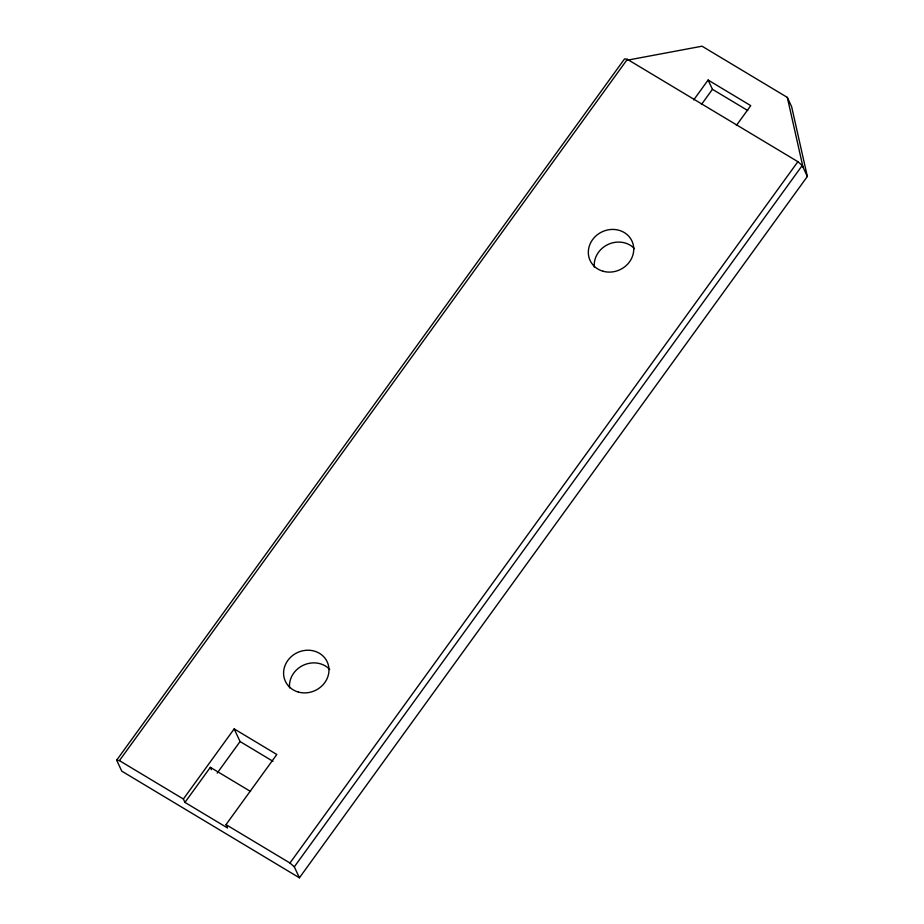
<?xml version="1.0" encoding="UTF-8"?>
<svg xmlns="http://www.w3.org/2000/svg" width="924" height="924" viewBox="0 0 924 924"><rect width="100%" height="100%" fill="white"/><g stroke="black" fill="none" stroke-linecap="round" stroke-linejoin="round"><path stroke-width="1.39" d="M116.655 760.186L624.578 58.859L627.35 59.309L797.886 161.688L802.228 165.512L807.345 176.484L299.422 877.8L121.772 771.147L116.655 760.186L119.427 760.625L183.379 799.029L184.95 802.402L227.581 827.996L226.01 824.624L276.807 754.492L234.165 728.897L183.379 799.029M119.427 760.625L627.35 59.309M184.95 802.402L210.349 767.336L250.543 791.464M693.716 99.907L708.107 80.041L750.75 105.636L736.359 125.502M217.209 773.099L240.067 741.545L234.165 728.897M701.431 104.516L712.439 89.316L708.107 80.041M299.422 877.8L294.306 866.839L289.963 863.016L797.886 161.688M294.306 866.839L802.228 165.512M626.761 60.291L702.032 46.2L787.306 97.39L791.625 106.676L807.345 176.484M712.439 89.316L747.759 110.522M240.067 741.545L272.961 761.295M226.01 824.624L289.963 863.016M210.349 767.336L211.434 769.657M787.306 97.39L803.014 167.198M289.582 687.895A23.077 20.952 -25 0 1 303.465 665.164A23.077 20.952 -25 0 1 329.718 669.473M594.34 267.105A23.077 20.952 -25 0 1 608.211 244.375A23.077 20.952 -25 0 1 634.476 248.672M603.06 271.252A23.077 20.952 -25 0 0 633.437 245.715A23.077 20.952 -25 0 0 596.604 235.331A23.077 20.952 -25 0 0 603.06 271.252M298.302 692.041A23.077 20.952 -25 0 0 328.678 666.504A23.077 20.952 -25 0 0 291.857 656.121A23.077 20.952 -25 0 0 298.302 692.041"/></g></svg>
